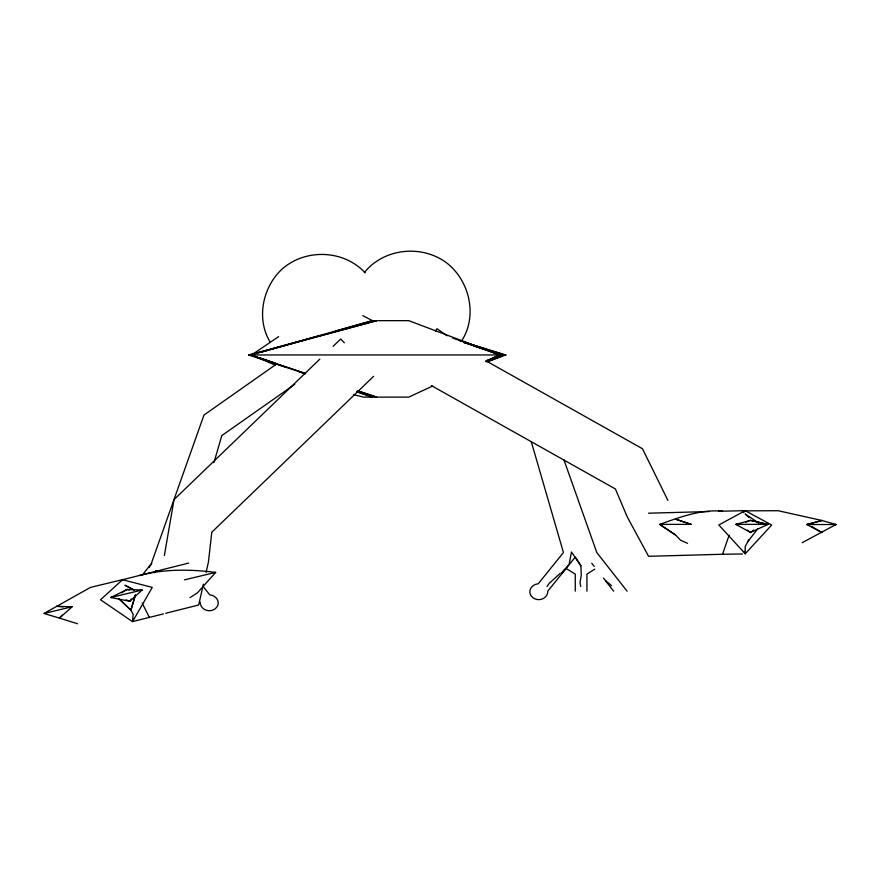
<?xml version="1.0" encoding="UTF-8"?>
<svg xmlns="http://www.w3.org/2000/svg" width="880" height="880" viewBox="0 0 880 880"><rect width="100%" height="100%" fill="white"/><g stroke="black" fill="none" stroke-linecap="round" stroke-linejoin="round"><path stroke-width="1.32" d="M188.639 563.079L122.507 579.722L100.529 599.775L132.539 621.654L133.166 614.383L130.911 610.159L119.196 598.961M164.384 555.456L174.02 499.62L319.836 359.117M203.401 584.177L198.671 605L165.638 613.294M206.063 572.462L208.428 562.056L211.794 532.224L373.571 376.354M119.053 598.906L130.911 610.159L135.289 595.023M213.928 462.682L221.793 435.6L294.767 384.318M130.911 610.159L135.432 595.078M431.398 385.605L615.406 488.972L627.297 517L648.571 556.303L722.546 554.257L729.069 535.315M748.946 539.561L745.173 546.59L745.228 553.784L771.683 525.03L745.228 510.675L718.795 511.258M461.395 341.286C477.851 316.36 469.843 280.885 446.677 262.911C421.85 244.299 383.834 248.116 364.32 272.602M132.539 621.654L152.273 587.4L122.507 579.722M149.094 567.6L151.789 563.343M154.484 572.748L155.837 570.625L158.356 570.999M131.307 599.06L129.8 601.271L110.803 597.509L126.984 589.49L142.142 590.018L129.8 601.271L126.115 599.885M546.986 586.542L549.164 583.451L560.285 573.243M435.457 330.913L437.052 328.724L447.084 335.775M747.692 541.816L757.658 528.847M142.021 575.443L151.272 563.64L203.973 415.052L276.452 364.111M743.534 512.622L745.228 510.675L718.817 524.964L745.228 553.784L744.117 551.298M62.238 615.153L59.411 618.101L44 613.481L90.508 587.389L123.079 579.524M575.267 591.162L575.267 574.123L566.104 568.447L561.781 572.979L569.14 564.454L571.461 552.002L580.888 565.752L581.273 575.091L580.03 582.406L580.734 586.487M333.091 346.346L340.67 339.042L344.333 342.771M563.2 570.845L566.104 568.447M753.61 530.09L750.453 532.466L735.878 524.381L750.453 520.355L767.899 524.414L750.453 532.466L747.395 530.079M252.747 354.189L278.619 336.622M190.025 597.619L197.406 592.856L215.666 572.396C190.256 569.25 164.252 568.81 139.359 575.542M594.715 569.162L586.927 574.123L586.927 591.162M121.627 592.823L126.984 589.49L129.371 589.941M802.208 542.674L836 524.513L821.964 520.476L778.085 510.708L742.434 510.873M432.41 386.155L408.716 397.133L363.858 397.133L353.441 394.68M486.046 361.306L499.774 354.948L408.716 320.661L372.438 320.661L250.415 354.948L286.759 367.521M486.046 360.899L499.774 354.948L463.903 342.32M486.376 361.361L501.402 354.948L452.562 338.03M745.921 522.192L750.453 520.355L767.899 524.414L765.545 524.48M486.156 361.053L501.402 354.948L474.056 346.06M486.255 361.9L504.064 354.948L463.683 342.144M487.498 361.251L504.064 354.948L463.639 342.441M487.96 361.669L505.89 354.948L463.958 342.188M44.286 613.404L72.237 606.727L59.411 618.101L77.506 623.733M260.821 352.341L267.388 350.482M270.006 349.734L317.284 336.314M335.665 331.1L372.438 320.661L362.78 315.634M254.364 353.881L250.415 354.948L305.085 373.219M256.993 353.166L376.684 320.661L248.644 354.948L305.547 373.703M133.111 621.456L163.449 613.888M112.387 597.113L110.803 597.509L142.142 590.018L140.492 590.392M214.841 572.572L215.666 572.396L184.415 579.865M71.896 606.793L56.595 606.32L63.184 606.804M835.098 524.568L836 524.513L806.883 524.535L821.964 532.587L811.866 526.581M709.291 511.544L648.571 513.194M722.546 554.257L742.434 553.982M248.644 354.948L505.89 354.948M767.668 524.348L735.878 524.381L736.824 524.447M722.546 511.148C700.722 509.256 679.877 517.176 659.681 524.381L675.521 534.974L680.559 540.232L687.555 543.312M357.28 390.742L376.684 397.133L358.457 391.05M691.35 524.447L675.521 519.134L691.262 524.381L659.681 524.381L675.521 534.974M298.441 371.558L304.931 373.802M356.862 391.754L372.438 397.133L357.016 391.754M259.336 357.643L276.045 363.484M254.122 356.026L275.297 365.134M134.233 590.095L124.949 585.233L134.09 590.04M486.871 361.328L642.466 448.734L667.931 500.445M758.769 523.138L745.173 513.975L749.166 517.605M458.414 339.68L460.669 341.198M365.112 272.789C343.75 249.645 305.316 248.336 281.93 269.214C262.416 287.408 256.058 319.143 270.259 342.254M607.64 582.329L611.512 585.706M605.473 580.657L606.947 582.384L603.526 578.094M203.126 586.564L209.847 594.902C214.258 595.199 218.416 598.708 218.229 603.35A8.998 7.931 0 0 1 208.637 610.731C204.226 610.423 200.079 606.892 200.288 602.261M627.077 591.162L596.805 552.552L563.871 459.679M591.789 563.288L594.209 566.379M605.55 580.833L613.635 591.162M580.888 565.752L575.267 557.095L547.778 591.162C547.987 595.804 543.84 599.324 539.429 599.632A8.998 7.931 0 0 1 529.837 592.262C529.65 587.62 533.819 584.1 538.219 583.803L563.442 552.552L531.289 441.738M142.197 603.119L149.391 617.463M821.964 520.476L806.883 524.535L821.964 520.476"/></g></svg>
